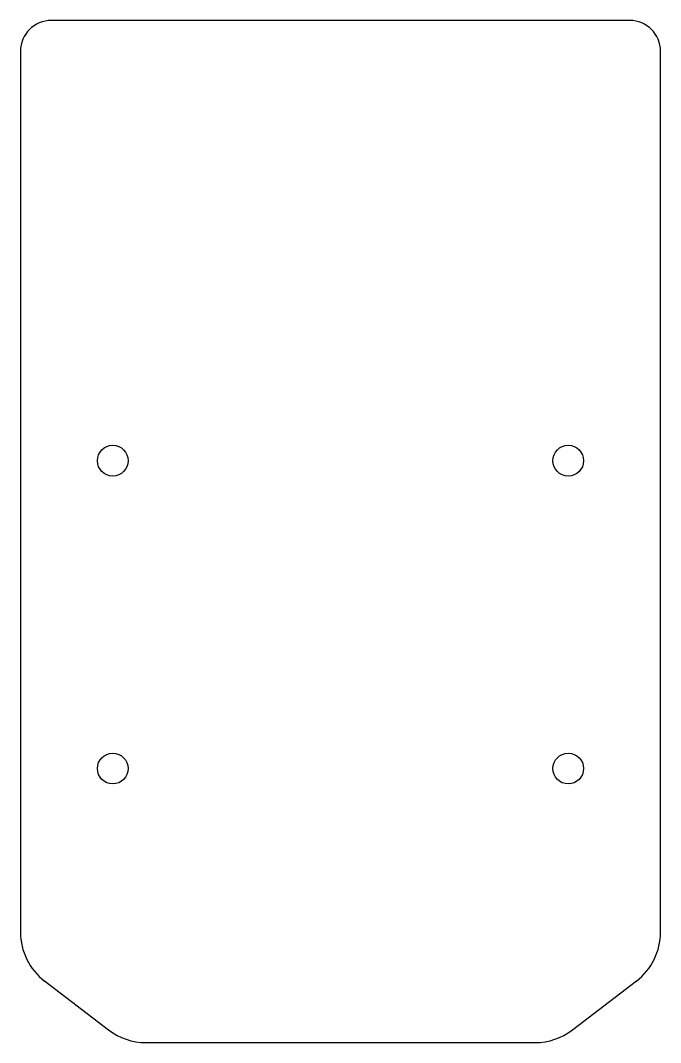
# Model space of a CAD drawing. Header units: millimetres. Extents: x 0 to 104, y 0 to 166.
import ezdxf

# ---------------------------------------------------------------- set-up
doc = ezdxf.new("R2010")
doc.units = ezdxf.units.MM
doc.layers.add('HOLES', color=1, linetype='Continuous')
doc.layers.add('OUTLINE', color=7, linetype='Continuous')

msp = doc.modelspace()

# ---------------------------------------------------------------- linework, layer by layer
at = {"layer": 'HOLES'}
for centre in [(15, 94.5), (89, 94.5), (15, 44.5), (89, 44.5)]:
    msp.add_circle(centre, 2.5, dxfattribs=at)
at = {"layer": 'OUTLINE'}
for p, q in [((99, 166), (5, 166)), ((0, 161), (0, 17.94)), ((104, 17.94), (104, 161)), ((3.93, 10), (14.31, 2.06)), ((89.69, 2.06), (100.07, 10)), ((20.39, 0), (83.61, 0))]:
    msp.add_line(p, q, dxfattribs=at)
for centre, radius, start, end in [((5, 161), 5, 90, 180), ((99, 161), 5, 0, 90), ((10, 17.94), 10, 180, 232.5946), ((94, 17.94), 10, -52.5946, 0), ((20.39, 10), 10, -127.4054, -90), ((83.61, 10), 10, -90, -52.5946)]:
    msp.add_arc(centre, radius, start, end, dxfattribs=at)

doc.saveas('drawing.dxf')
